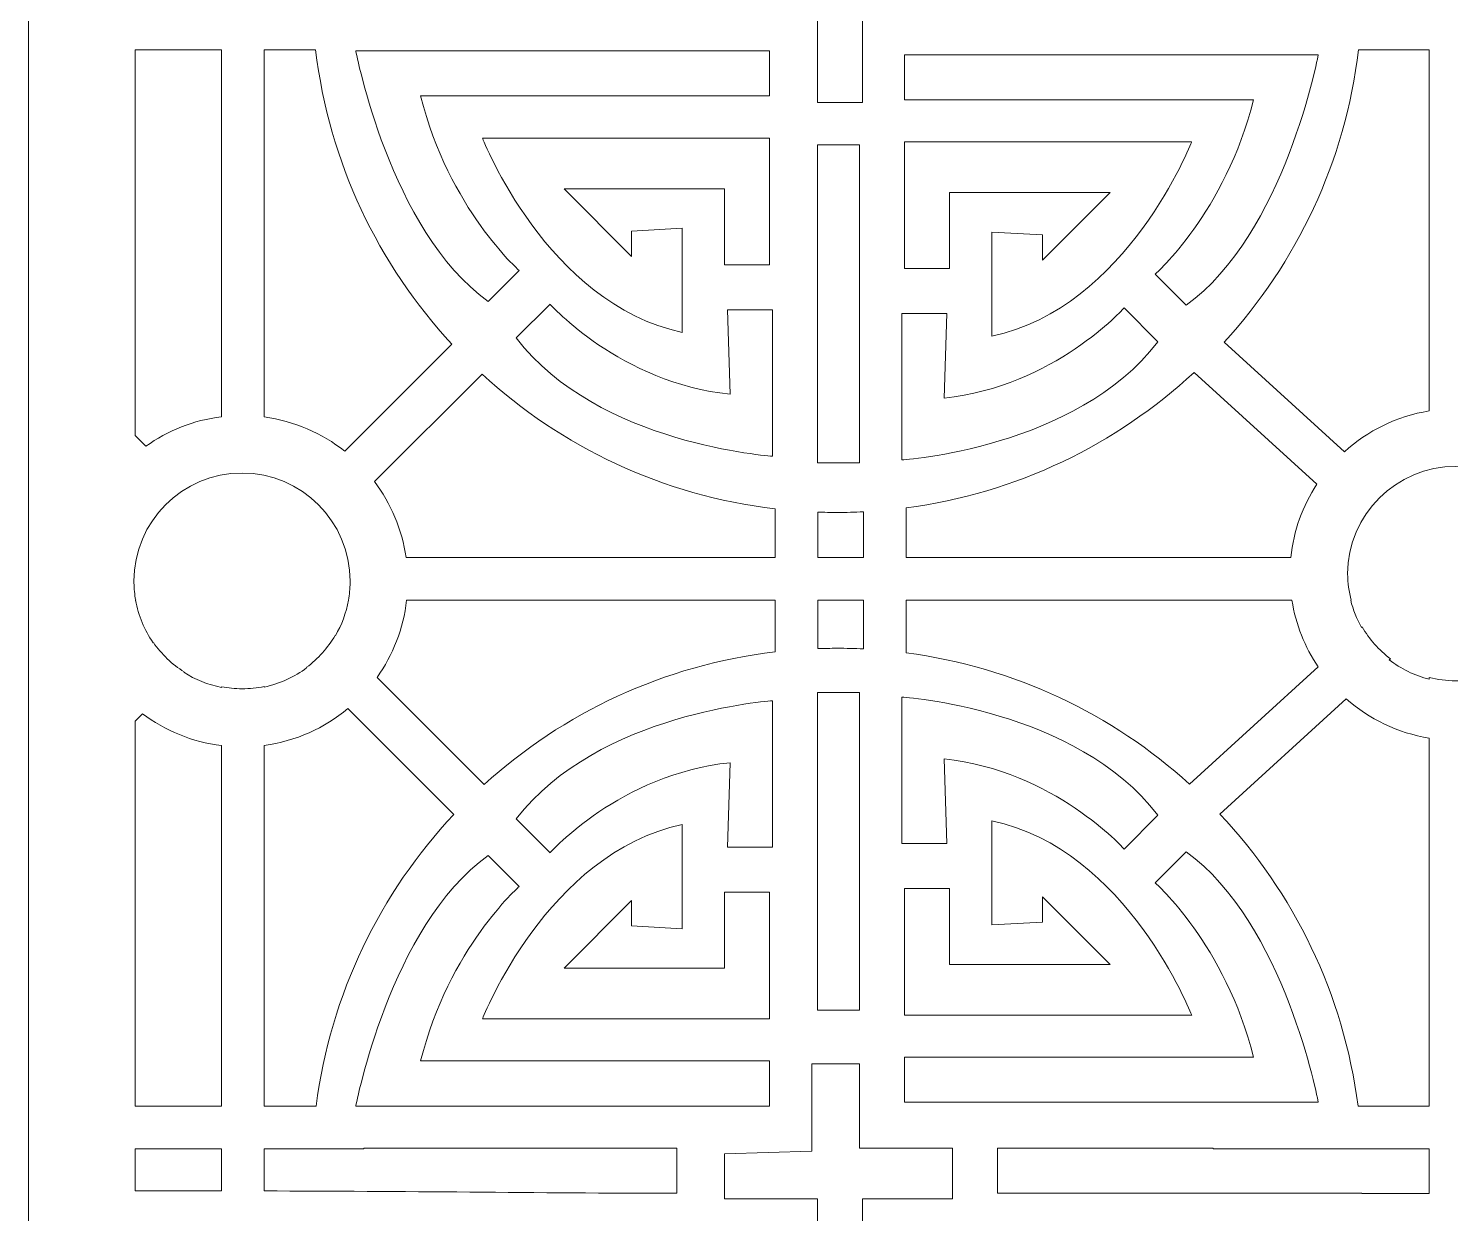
# Model space of a CAD drawing. Header units: centimetres. Extents: x -9.8 to 9.8, y -11.2 to 9.5.
# Drawn here: x -9.779 to -5.159, y -4.862 to -1.012 of the extents above; entities that cross this region are included whole.
import ezdxf

# ---------------------------------------------------------------- set-up
doc = ezdxf.new("R2010")
doc.units = ezdxf.units.CM
doc.header["$MEASUREMENT"] = 0
doc.layers.add('layer 1', color=7, linetype='Continuous')

msp = doc.modelspace()

# ---------------------------------------------------------------- linework, layer by layer
at = {"layer": 'layer 1', "color": 177, "lineweight": 9}
for points, knots in [([(-9.77912, 9.45925), (-9.77912, 9.45925), (-0.53922, 9.45925), (-0.53922, 9.45925), (-0.53922, 9.45925), (-0.53922, 9.45925), (-0.53922, -11.21502), (-0.53922, -11.21502), (-0.53922, -11.21502), (-0.53922, -11.21502), (-9.77912, -11.21502), (-9.77912, -11.21502), (-9.77912, -11.21502), (-9.77912, -11.21502), (-9.77912, 9.45925), (-9.77912, 9.45925)], [0, 0, 0, 0, 0.2, 0.2, 0.2, 0.2, 0.4, 0.4, 0.4, 0.4, 0.6, 0.6, 0.6, 0.6, 1, 1, 1, 1]), ([(-7.06988, -1.2527), (-7.06988, -1.2527), (-7.21612, -1.2527), (-7.21612, -1.2527), (-7.21612, -1.2527), (-7.21612, -1.2527), (-7.21612, -0.96015), (-7.21612, -0.96015), (-7.21612, -0.96015), (-7.21612, -0.96015), (-7.51778, -0.96015), (-7.51778, -0.96015), (-7.51778, -0.96015), (-7.51778, -0.96015), (-7.51778, -0.81391), (-7.51778, -0.81391), (-7.51778, -0.81391), (-7.51778, -0.81391), (-7.23441, -0.80474), (-7.23441, -0.80474), (-7.23441, -0.80474), (-7.23441, -0.80474), (-7.23441, -0.52134), (-7.23441, -0.52134), (-7.23441, -0.52134), (-7.23441, -0.52134), (-7.079, -0.52134), (-7.079, -0.52134), (-7.079, -0.52134), (-7.079, -0.52134), (-7.079, -0.79558), (-7.079, -0.79558), (-7.079, -0.79558), (-7.079, -0.79558), (-6.77734, -0.79558), (-6.77734, -0.79558), (-6.77734, -0.79558), (-6.77734, -0.79558), (-6.77734, -0.96015), (-6.77734, -0.96015), (-6.77734, -0.96015), (-6.77734, -0.96015), (-7.06988, -0.96015), (-7.06988, -0.96015), (-7.06988, -0.96015), (-7.06988, -0.96015), (-7.06988, -1.2527), (-7.06988, -1.2527)], [0, 0, 0, 0, 0.0769231, 0.0769231, 0.0769231, 0.0769231, 0.1538462, 0.1538462, 0.1538462, 0.1538462, 0.2307692, 0.2307692, 0.2307692, 0.2307692, 0.3076923, 0.3076923, 0.3076923, 0.3076923, 0.3846154, 0.3846154, 0.3846154, 0.3846154, 0.4615385, 0.4615385, 0.4615385, 0.4615385, 0.5384615, 0.5384615, 0.5384615, 0.5384615, 0.6153846, 0.6153846, 0.6153846, 0.6153846, 0.6923077, 0.6923077, 0.6923077, 0.6923077, 0.7692308, 0.7692308, 0.7692308, 0.7692308, 0.8461538, 0.8461538, 0.8461538, 0.8461538, 1, 1, 1, 1]), ([(-9.39765, -2.36925), (-9.32661, -2.31854), (-9.24273, -2.28468), (-9.15184, -2.27347), (-9.15184, -2.27347), (-9.15184, -2.27347), (-9.15184, -1.08113), (-9.15184, -1.08113), (-9.15184, -1.08113), (-9.15184, -1.08113), (-9.43263, -1.08113), (-9.43263, -1.08113), (-9.43263, -1.08113), (-9.43263, -1.08113), (-9.43263, -2.33427), (-9.43263, -2.33427), (-9.43263, -2.33427), (-9.43263, -2.33427), (-9.39765, -2.36925), (-9.39765, -2.36925)], [0, 0, 0, 0, 0.1666667, 0.1666667, 0.1666667, 0.1666667, 0.3333333, 0.3333333, 0.3333333, 0.3333333, 0.5, 0.5, 0.5, 0.5, 0.6666667, 0.6666667, 0.6666667, 0.6666667, 1, 1, 1, 1]), ([(-9.01325, -2.27418), (-8.91527, -2.28729), (-8.82562, -2.32673), (-8.75168, -2.38519), (-8.75168, -2.38519), (-8.75168, -2.38519), (-8.40386, -2.03737), (-8.40386, -2.03737), (-8.40386, -2.03737), (-8.64245, -1.77972), (-8.80255, -1.4483), (-8.84614, -1.08113), (-8.84614, -1.08113), (-8.84614, -1.08113), (-9.01325, -1.08113), (-9.01325, -1.08113), (-9.01325, -1.08113), (-9.01325, -1.08113), (-9.01325, -2.27418), (-9.01325, -2.27418)], [0, 0, 0, 0, 0.1666667, 0.1666667, 0.1666667, 0.1666667, 0.3333333, 0.3333333, 0.3333333, 0.3333333, 0.5, 0.5, 0.5, 0.5, 0.6666667, 0.6666667, 0.6666667, 0.6666667, 1, 1, 1, 1]), ([(-8.7154, -1.08509), (-8.7154, -1.08509), (-7.3716, -1.08509), (-7.3716, -1.08509), (-7.3716, -1.08509), (-7.3716, -1.08509), (-7.3716, -1.23132), (-7.3716, -1.23132), (-7.3716, -1.23132), (-7.3716, -1.23132), (-8.50516, -1.23132), (-8.50516, -1.23132), (-8.50516, -1.23132), (-8.4137, -1.59701), (-8.18518, -1.79811), (-8.18518, -1.79811), (-8.18518, -1.79811), (-8.18518, -1.79811), (-8.28573, -1.89869), (-8.28573, -1.89869), (-8.28573, -1.89869), (-8.60567, -1.67013), (-8.7154, -1.08509), (-8.7154, -1.08509)], [0, 0, 0, 0, 0.1428571, 0.1428571, 0.1428571, 0.1428571, 0.2857143, 0.2857143, 0.2857143, 0.2857143, 0.4285714, 0.4285714, 0.4285714, 0.4285714, 0.5714286, 0.5714286, 0.5714286, 0.5714286, 0.7142857, 0.7142857, 0.7142857, 0.7142857, 1, 1, 1, 1]), ([(-6.01853, -1.91091), (-6.01853, -1.91091), (-6.1191, -1.81038), (-6.1191, -1.81038), (-6.1191, -1.81038), (-6.1191, -1.81038), (-5.89058, -1.60923), (-5.79915, -1.24359), (-5.79915, -1.24359), (-5.79915, -1.24359), (-6.93275, -1.24359), (-6.93275, -1.24359), (-6.93275, -1.24359), (-6.93275, -1.24359), (-6.93275, -1.09727), (-6.93275, -1.09727), (-6.93275, -1.09727), (-6.93275, -1.09727), (-5.58892, -1.09727), (-5.58892, -1.09727), (-5.58892, -1.09727), (-5.58892, -1.09727), (-5.69861, -1.68236), (-6.01853, -1.91091)], [0, 0, 0, 0, 0.1428571, 0.1428571, 0.1428571, 0.1428571, 0.2857143, 0.2857143, 0.2857143, 0.2857143, 0.4285714, 0.4285714, 0.4285714, 0.4285714, 0.5714286, 0.5714286, 0.5714286, 0.5714286, 0.7142857, 0.7142857, 0.7142857, 0.7142857, 1, 1, 1, 1]), ([(-5.50415, -2.38728), (-5.42867, -2.31878), (-5.33366, -2.27142), (-5.22847, -2.25452), (-5.22847, -2.25452), (-5.22847, -2.25452), (-5.22847, -1.08113), (-5.22847, -1.08113), (-5.22847, -1.08113), (-5.22847, -1.08113), (-5.45812, -1.08113), (-5.45812, -1.08113), (-5.45812, -1.08113), (-5.50135, -1.4454), (-5.65929, -1.77445), (-5.89478, -2.03118), (-5.89478, -2.03118), (-5.89478, -2.03118), (-5.50415, -2.38728), (-5.50415, -2.38728)], [0, 0, 0, 0, 0.1666667, 0.1666667, 0.1666667, 0.1666667, 0.3333333, 0.3333333, 0.3333333, 0.3333333, 0.5, 0.5, 0.5, 0.5, 0.6666667, 0.6666667, 0.6666667, 0.6666667, 1, 1, 1, 1]), ([(-8.03891, -1.53302), (-8.03891, -1.53302), (-7.81954, -1.75243), (-7.81954, -1.75243), (-7.81954, -1.75243), (-7.81954, -1.75243), (-7.81954, -1.67013), (-7.81954, -1.67013), (-7.81954, -1.67013), (-7.81954, -1.67013), (-7.65496, -1.66103), (-7.65496, -1.66103), (-7.65496, -1.66103), (-7.65496, -1.66103), (-7.65496, -1.99926), (-7.65496, -1.99926), (-7.65496, -1.99926), (-8.09375, -1.90782), (-8.30402, -1.36845), (-8.30402, -1.36845), (-8.30402, -1.36845), (-8.30402, -1.36845), (-7.3716, -1.36845), (-7.3716, -1.36845), (-7.3716, -1.36845), (-7.3716, -1.36845), (-7.3716, -1.77985), (-7.3716, -1.77985), (-7.3716, -1.77985), (-7.3716, -1.77985), (-7.51781, -1.77985), (-7.51781, -1.77985), (-7.51781, -1.77985), (-7.51781, -1.77985), (-7.51781, -1.53302), (-7.51781, -1.53302), (-7.51781, -1.53302), (-7.51781, -1.53302), (-8.03891, -1.53302), (-8.03891, -1.53302)], [0, 0, 0, 0, 0.0909091, 0.0909091, 0.0909091, 0.0909091, 0.1818182, 0.1818182, 0.1818182, 0.1818182, 0.2727273, 0.2727273, 0.2727273, 0.2727273, 0.3636364, 0.3636364, 0.3636364, 0.3636364, 0.4545455, 0.4545455, 0.4545455, 0.4545455, 0.5454545, 0.5454545, 0.5454545, 0.5454545, 0.6363636, 0.6363636, 0.6363636, 0.6363636, 0.7272727, 0.7272727, 0.7272727, 0.7272727, 0.8181818, 0.8181818, 0.8181818, 0.8181818, 1, 1, 1, 1]), ([(-6.26538, -1.54522), (-6.26538, -1.54522), (-6.78645, -1.54522), (-6.78645, -1.54522), (-6.78645, -1.54522), (-6.78645, -1.54522), (-6.78645, -1.79205), (-6.78645, -1.79205), (-6.78645, -1.79205), (-6.78645, -1.79205), (-6.93275, -1.79205), (-6.93275, -1.79205), (-6.93275, -1.79205), (-6.93275, -1.79205), (-6.93275, -1.38065), (-6.93275, -1.38065), (-6.93275, -1.38065), (-6.93275, -1.38065), (-6.00024, -1.38065), (-6.00024, -1.38065), (-6.00024, -1.38065), (-6.00024, -1.38065), (-6.21053, -1.92005), (-6.64935, -2.01146), (-6.64935, -2.01146), (-6.64935, -2.01146), (-6.64935, -1.67323), (-6.64935, -1.67323), (-6.64935, -1.67323), (-6.64935, -1.67323), (-6.48479, -1.68236), (-6.48479, -1.68236), (-6.48479, -1.68236), (-6.48479, -1.68236), (-6.48479, -1.76461), (-6.48479, -1.76461), (-6.48479, -1.76461), (-6.48479, -1.76461), (-6.26538, -1.54522), (-6.26538, -1.54522)], [0, 0, 0, 0, 0.0909091, 0.0909091, 0.0909091, 0.0909091, 0.1818182, 0.1818182, 0.1818182, 0.1818182, 0.2727273, 0.2727273, 0.2727273, 0.2727273, 0.3636364, 0.3636364, 0.3636364, 0.3636364, 0.4545455, 0.4545455, 0.4545455, 0.4545455, 0.5454545, 0.5454545, 0.5454545, 0.5454545, 0.6363636, 0.6363636, 0.6363636, 0.6363636, 0.7272727, 0.7272727, 0.7272727, 0.7272727, 0.8181818, 0.8181818, 0.8181818, 0.8181818, 1, 1, 1, 1]), ([(-7.079, -2.42286), (-7.079, -2.42286), (-7.21612, -2.42286), (-7.21612, -2.42286), (-7.21612, -2.42286), (-7.21612, -2.42286), (-7.21612, -1.3898), (-7.21612, -1.3898), (-7.21612, -1.3898), (-7.21612, -1.3898), (-7.079, -1.3898), (-7.079, -1.3898), (-7.079, -1.3898), (-7.079, -1.3898), (-7.079, -2.42286), (-7.079, -2.42286)], [0, 0, 0, 0, 0.2, 0.2, 0.2, 0.2, 0.4, 0.4, 0.4, 0.4, 0.6, 0.6, 0.6, 0.6, 1, 1, 1, 1]), ([(-7.36242, -2.4015), (-7.36242, -2.4015), (-7.92919, -2.3649), (-8.19433, -2.01752), (-8.19433, -2.01752), (-8.19433, -2.01752), (-8.08464, -1.90782), (-8.08464, -1.90782), (-8.08464, -1.90782), (-8.08464, -1.90782), (-7.85608, -2.1638), (-7.49954, -2.20034), (-7.49954, -2.20034), (-7.49954, -2.20034), (-7.50865, -1.92613), (-7.50865, -1.92613), (-7.50865, -1.92613), (-7.50865, -1.92613), (-7.36242, -1.92613), (-7.36242, -1.92613), (-7.36242, -1.92613), (-7.36242, -1.92613), (-7.36242, -2.4015), (-7.36242, -2.4015)], [0, 0, 0, 0, 0.1428571, 0.1428571, 0.1428571, 0.1428571, 0.2857143, 0.2857143, 0.2857143, 0.2857143, 0.4285714, 0.4285714, 0.4285714, 0.4285714, 0.5714286, 0.5714286, 0.5714286, 0.5714286, 0.7142857, 0.7142857, 0.7142857, 0.7142857, 1, 1, 1, 1]), ([(-6.94187, -2.41368), (-6.94187, -2.41368), (-6.94187, -1.93832), (-6.94187, -1.93832), (-6.94187, -1.93832), (-6.94187, -1.93832), (-6.79558, -1.93832), (-6.79558, -1.93832), (-6.79558, -1.93832), (-6.79558, -1.93832), (-6.80474, -2.21259), (-6.80474, -2.21259), (-6.80474, -2.21259), (-6.44824, -2.17603), (-6.21971, -1.92005), (-6.21971, -1.92005), (-6.21971, -1.92005), (-6.21971, -1.92005), (-6.10996, -2.02972), (-6.10996, -2.02972), (-6.10996, -2.02972), (-6.37509, -2.37712), (-6.94187, -2.41368), (-6.94187, -2.41368)], [0, 0, 0, 0, 0.1428571, 0.1428571, 0.1428571, 0.1428571, 0.2857143, 0.2857143, 0.2857143, 0.2857143, 0.4285714, 0.4285714, 0.4285714, 0.4285714, 0.5714286, 0.5714286, 0.5714286, 0.5714286, 0.7142857, 0.7142857, 0.7142857, 0.7142857, 1, 1, 1, 1]), ([(-8.65484, -2.48436), (-8.60165, -2.55505), (-8.56548, -2.63926), (-8.55237, -2.7309), (-8.55237, -2.7309), (-8.55237, -2.7309), (-7.35362, -2.7309), (-7.35362, -2.7309), (-7.35362, -2.7309), (-7.35362, -2.7309), (-7.35362, -2.57265), (-7.35362, -2.57265), (-7.35362, -2.57265), (-7.71877, -2.52969), (-8.04855, -2.37138), (-8.30566, -2.13518), (-8.30566, -2.13518), (-8.30566, -2.13518), (-8.65484, -2.48436), (-8.65484, -2.48436)], [0, 0, 0, 0, 0.1666667, 0.1666667, 0.1666667, 0.1666667, 0.3333333, 0.3333333, 0.3333333, 0.3333333, 0.5, 0.5, 0.5, 0.5, 0.6666667, 0.6666667, 0.6666667, 0.6666667, 1, 1, 1, 1]), ([(-5.67804, -2.7309), (-5.66917, -2.64374), (-5.63948, -2.56273), (-5.59405, -2.49289), (-5.59405, -2.49289), (-5.59405, -2.49289), (-5.99261, -2.12955), (-5.99261, -2.12955), (-5.99261, -2.12955), (-6.24516, -2.36374), (-6.56869, -2.52244), (-6.92742, -2.56965), (-6.92742, -2.56965), (-6.92742, -2.56965), (-6.92742, -2.7309), (-6.92742, -2.7309), (-6.92742, -2.7309), (-6.92742, -2.7309), (-5.67804, -2.7309), (-5.67804, -2.7309)], [0, 0, 0, 0, 0.1666667, 0.1666667, 0.1666667, 0.1666667, 0.3333333, 0.3333333, 0.3333333, 0.3333333, 0.5, 0.5, 0.5, 0.5, 0.6666667, 0.6666667, 0.6666667, 0.6666667, 1, 1, 1, 1]), ([(-5.14245, -2.43483), (-4.94918, -2.43483), (-4.79234, -2.59102), (-4.79127, -2.78404), (-4.79127, -2.78404), (-4.79161, -2.81354), (-4.79561, -2.84217), (-4.8028, -2.8695), (-4.8028, -2.8695), (-4.8028, -2.8695), (-4.80126, -2.8695), (-4.80126, -2.8695), (-4.80126, -2.8695), (-4.81124, -2.91042), (-4.82837, -2.94855), (-4.85129, -2.98244), (-4.85129, -2.98244), (-4.85129, -2.98244), (-4.85388, -2.98008), (-4.85388, -2.98008), (-4.85388, -2.98008), (-4.88052, -3.01842), (-4.9146, -3.05121), (-4.95404, -3.07633), (-4.95404, -3.07633), (-4.95404, -3.07633), (-4.95014, -3.07989), (-4.95014, -3.07989), (-4.95014, -3.07989), (-4.99148, -3.10701), (-5.03888, -3.12565), (-5.08987, -3.13331), (-5.08987, -3.13331), (-5.08987, -3.13331), (-5.08987, -3.12721), (-5.08987, -3.12721), (-5.08987, -3.12721), (-5.10703, -3.12978), (-5.12458, -3.13113), (-5.14245, -3.13113), (-5.14245, -3.13113), (-5.17213, -3.13113), (-5.20094, -3.12743), (-5.22847, -3.12049), (-5.22847, -3.12049), (-5.22847, -3.12049), (-5.22847, -3.12659), (-5.22847, -3.12659), (-5.22847, -3.12659), (-5.27647, -3.1145), (-5.32055, -3.09254), (-5.35841, -3.06297), (-5.35841, -3.06297), (-5.35841, -3.06297), (-5.35478, -3.05965), (-5.35478, -3.05965), (-5.35478, -3.05965), (-5.39181, -3.0315), (-5.42308, -2.99618), (-5.44652, -2.95574), (-5.44652, -2.95574), (-5.44652, -2.95574), (-5.4488, -2.95782), (-5.4488, -2.95782), (-5.4488, -2.95782), (-5.46419, -2.93044), (-5.47601, -2.90079), (-5.48364, -2.8695), (-5.48364, -2.8695), (-5.48364, -2.8695), (-5.4821, -2.8695), (-5.4821, -2.8695), (-5.4821, -2.8695), (-5.48928, -2.84221), (-5.49328, -2.81362), (-5.49363, -2.78417), (-5.49363, -2.78417), (-5.49262, -2.59109), (-5.33576, -2.43483), (-5.14245, -2.43483)], [0, 0, 0, 0, 0.047619, 0.047619, 0.047619, 0.047619, 0.0952381, 0.0952381, 0.0952381, 0.0952381, 0.1428571, 0.1428571, 0.1428571, 0.1428571, 0.1904762, 0.1904762, 0.1904762, 0.1904762, 0.2380952, 0.2380952, 0.2380952, 0.2380952, 0.2857143, 0.2857143, 0.2857143, 0.2857143, 0.3333333, 0.3333333, 0.3333333, 0.3333333, 0.3809524, 0.3809524, 0.3809524, 0.3809524, 0.4285714, 0.4285714, 0.4285714, 0.4285714, 0.4761905, 0.4761905, 0.4761905, 0.4761905, 0.5238095, 0.5238095, 0.5238095, 0.5238095, 0.5714286, 0.5714286, 0.5714286, 0.5714286, 0.6190476, 0.6190476, 0.6190476, 0.6190476, 0.6666667, 0.6666667, 0.6666667, 0.6666667, 0.7142857, 0.7142857, 0.7142857, 0.7142857, 0.7619048, 0.7619048, 0.7619048, 0.7619048, 0.8095238, 0.8095238, 0.8095238, 0.8095238, 0.8571429, 0.8571429, 0.8571429, 0.8571429, 0.9047619, 0.9047619, 0.9047619, 0.9047619, 1, 1, 1, 1]), ([(-9.08526, -2.45655), (-8.89144, -2.45655), (-8.73424, -2.61365), (-8.73406, -2.80743), (-8.73406, -2.80743), (-8.73406, -2.80743), (-8.73407, -2.80866), (-8.73407, -2.80866), (-8.73407, -2.80866), (-8.73408, -2.80995), (-8.73411, -2.81123), (-8.73412, -2.81252), (-8.73412, -2.81252), (-8.73448, -2.83194), (-8.73642, -2.85097), (-8.7398, -2.8695), (-8.7398, -2.8695), (-8.7398, -2.8695), (-8.73948, -2.8695), (-8.73948, -2.8695), (-8.73948, -2.8695), (-8.74684, -2.91093), (-8.76147, -2.94985), (-8.78199, -2.9849), (-8.78199, -2.9849), (-8.78199, -2.9849), (-8.78263, -2.98427), (-8.78263, -2.98427), (-8.78263, -2.98427), (-8.80641, -3.02456), (-8.83799, -3.0597), (-8.87532, -3.08759), (-8.87532, -3.08759), (-8.87532, -3.08759), (-8.87435, -3.08855), (-8.87435, -3.08855), (-8.87435, -3.08855), (-8.91477, -3.11896), (-8.96195, -3.14084), (-9.01325, -3.15154), (-9.01325, -3.15154), (-9.01325, -3.15154), (-9.01325, -3.14984), (-9.01325, -3.14984), (-9.01325, -3.14984), (-9.03649, -3.15468), (-9.06058, -3.15725), (-9.08526, -3.15725), (-9.08526, -3.15725), (-9.10803, -3.15725), (-9.13028, -3.15505), (-9.15184, -3.15091), (-9.15184, -3.15091), (-9.15184, -3.15091), (-9.15184, -3.15261), (-9.15184, -3.15261), (-9.15184, -3.15261), (-9.19618, -3.1441), (-9.23756, -3.12728), (-9.27427, -3.10379), (-9.27427, -3.10379), (-9.27427, -3.10379), (-9.27322, -3.10274), (-9.27322, -3.10274), (-9.27322, -3.10274), (-9.31262, -3.07773), (-9.34669, -3.04508), (-9.37337, -3.00688), (-9.37337, -3.00688), (-9.37337, -3.00688), (-9.37406, -3.00757), (-9.37406, -3.00757), (-9.37406, -3.00757), (-9.40223, -2.96694), (-9.42207, -2.9201), (-9.43105, -2.8695), (-9.43105, -2.8695), (-9.43105, -2.8695), (-9.43073, -2.8695), (-9.43073, -2.8695), (-9.43073, -2.8695), (-9.43409, -2.85112), (-9.43602, -2.83224), (-9.4364, -2.81299), (-9.4364, -2.81299), (-9.43642, -2.81138), (-9.43646, -2.80977), (-9.43646, -2.80815), (-9.43646, -2.80815), (-9.43646, -2.80815), (-9.43646, -2.80756), (-9.43646, -2.80756), (-9.43646, -2.80756), (-9.43636, -2.61372), (-9.27913, -2.45655), (-9.08526, -2.45655)], [0, 0, 0, 0, 0.04, 0.04, 0.04, 0.04, 0.08, 0.08, 0.08, 0.08, 0.12, 0.12, 0.12, 0.12, 0.16, 0.16, 0.16, 0.16, 0.2, 0.2, 0.2, 0.2, 0.24, 0.24, 0.24, 0.24, 0.28, 0.28, 0.28, 0.28, 0.32, 0.32, 0.32, 0.32, 0.36, 0.36, 0.36, 0.36, 0.4, 0.4, 0.4, 0.4, 0.44, 0.44, 0.44, 0.44, 0.48, 0.48, 0.48, 0.48, 0.52, 0.52, 0.52, 0.52, 0.56, 0.56, 0.56, 0.56, 0.6, 0.6, 0.6, 0.6, 0.64, 0.64, 0.64, 0.64, 0.68, 0.68, 0.68, 0.68, 0.72, 0.72, 0.72, 0.72, 0.76, 0.76, 0.76, 0.76, 0.8, 0.8, 0.8, 0.8, 0.84, 0.84, 0.84, 0.84, 0.88, 0.88, 0.88, 0.88, 0.92, 0.92, 0.92, 0.92, 1, 1, 1, 1]), ([(-7.21503, -2.7309), (-7.21503, -2.7309), (-7.06602, -2.7309), (-7.06602, -2.7309), (-7.06602, -2.7309), (-7.06602, -2.7309), (-7.06602, -2.58225), (-7.06602, -2.58225), (-7.06602, -2.58225), (-7.09454, -2.58367), (-7.12324, -2.58443), (-7.15212, -2.58443), (-7.15212, -2.58443), (-7.17319, -2.58443), (-7.19414, -2.58393), (-7.21503, -2.58318), (-7.21503, -2.58318), (-7.21503, -2.58318), (-7.21503, -2.7309), (-7.21503, -2.7309)], [0, 0, 0, 0, 0.1666667, 0.1666667, 0.1666667, 0.1666667, 0.3333333, 0.3333333, 0.3333333, 0.3333333, 0.5, 0.5, 0.5, 0.5, 0.6666667, 0.6666667, 0.6666667, 0.6666667, 1, 1, 1, 1]), ([(-8.55043, -2.8695), (-8.56103, -2.96224), (-8.59516, -3.04784), (-8.64677, -3.12013), (-8.64677, -3.12013), (-8.64677, -3.12013), (-8.29859, -3.46831), (-8.29859, -3.46831), (-8.29859, -3.46831), (-8.04246, -3.23579), (-7.71538, -3.08003), (-7.35362, -3.03747), (-7.35362, -3.03747), (-7.35362, -3.03747), (-7.35362, -2.8695), (-7.35362, -2.8695), (-7.35362, -2.8695), (-7.35362, -2.8695), (-8.55043, -2.8695), (-8.55043, -2.8695)], [0, 0, 0, 0, 0.1666667, 0.1666667, 0.1666667, 0.1666667, 0.3333333, 0.3333333, 0.3333333, 0.3333333, 0.5, 0.5, 0.5, 0.5, 0.6666667, 0.6666667, 0.6666667, 0.6666667, 1, 1, 1, 1]), ([(-7.06602, -2.8695), (-7.06602, -2.8695), (-7.21503, -2.8695), (-7.21503, -2.8695), (-7.21503, -2.8695), (-7.21503, -2.8695), (-7.21503, -3.02695), (-7.21503, -3.02695), (-7.21503, -3.02695), (-7.19414, -3.02619), (-7.17319, -3.02569), (-7.15212, -3.02569), (-7.15212, -3.02569), (-7.12324, -3.02569), (-7.09455, -3.02646), (-7.06602, -3.02788), (-7.06602, -3.02788), (-7.06602, -3.02788), (-7.06602, -2.8695), (-7.06602, -2.8695)], [0, 0, 0, 0, 0.1666667, 0.1666667, 0.1666667, 0.1666667, 0.3333333, 0.3333333, 0.3333333, 0.3333333, 0.5, 0.5, 0.5, 0.5, 0.6666667, 0.6666667, 0.6666667, 0.6666667, 1, 1, 1, 1]), ([(-5.58949, -3.08607), (-5.63242, -3.02225), (-5.66204, -2.94873), (-5.67438, -2.8695), (-5.67438, -2.8695), (-5.67438, -2.8695), (-6.92742, -2.8695), (-6.92742, -2.8695), (-6.92742, -2.8695), (-6.92742, -2.8695), (-6.92742, -3.04046), (-6.92742, -3.04046), (-6.92742, -3.04046), (-6.57564, -3.08675), (-6.2577, -3.24023), (-6.00732, -3.46697), (-6.00732, -3.46697), (-6.00732, -3.46697), (-5.58949, -3.08607), (-5.58949, -3.08607)], [0, 0, 0, 0, 0.1666667, 0.1666667, 0.1666667, 0.1666667, 0.3333333, 0.3333333, 0.3333333, 0.3333333, 0.5, 0.5, 0.5, 0.5, 0.6666667, 0.6666667, 0.6666667, 0.6666667, 1, 1, 1, 1]), ([(-7.21612, -3.16901), (-7.21612, -3.16901), (-7.079, -3.16901), (-7.079, -3.16901), (-7.079, -3.16901), (-7.079, -3.16901), (-7.079, -4.20199), (-7.079, -4.20199), (-7.079, -4.20199), (-7.079, -4.20199), (-7.21612, -4.20199), (-7.21612, -4.20199), (-7.21612, -4.20199), (-7.21612, -4.20199), (-7.21612, -3.16901), (-7.21612, -3.16901)], [0, 0, 0, 0, 0.2, 0.2, 0.2, 0.2, 0.4, 0.4, 0.4, 0.4, 0.6, 0.6, 0.6, 0.6, 1, 1, 1, 1]), ([(-6.94187, -3.18424), (-6.94187, -3.18424), (-6.37503, -3.22081), (-6.10993, -3.56818), (-6.10993, -3.56818), (-6.10993, -3.56818), (-6.21965, -3.67787), (-6.21965, -3.67787), (-6.21965, -3.67787), (-6.21965, -3.67787), (-6.4482, -3.42192), (-6.80467, -3.38536), (-6.80467, -3.38536), (-6.80467, -3.38536), (-6.79558, -3.65959), (-6.79558, -3.65959), (-6.79558, -3.65959), (-6.79558, -3.65959), (-6.94187, -3.65959), (-6.94187, -3.65959), (-6.94187, -3.65959), (-6.94187, -3.65959), (-6.94187, -3.18424), (-6.94187, -3.18424)], [0, 0, 0, 0, 0.1428571, 0.1428571, 0.1428571, 0.1428571, 0.2857143, 0.2857143, 0.2857143, 0.2857143, 0.4285714, 0.4285714, 0.4285714, 0.4285714, 0.5714286, 0.5714286, 0.5714286, 0.5714286, 0.7142857, 0.7142857, 0.7142857, 0.7142857, 1, 1, 1, 1]), ([(-8.74115, -3.22175), (-8.81705, -3.2849), (-8.91057, -3.32758), (-9.01325, -3.34131), (-9.01325, -3.34131), (-9.01325, -3.34131), (-9.01325, -4.51292), (-9.01325, -4.51292), (-9.01325, -4.51292), (-9.01325, -4.51292), (-8.8445, -4.51292), (-8.8445, -4.51292), (-8.8445, -4.51292), (-8.79777, -4.14872), (-8.63624, -3.82045), (-8.39736, -3.56554), (-8.39736, -3.56554), (-8.39736, -3.56554), (-8.74115, -3.22175), (-8.74115, -3.22175)], [0, 0, 0, 0, 0.1666667, 0.1666667, 0.1666667, 0.1666667, 0.3333333, 0.3333333, 0.3333333, 0.3333333, 0.5, 0.5, 0.5, 0.5, 0.6666667, 0.6666667, 0.6666667, 0.6666667, 1, 1, 1, 1]), ([(-7.36242, -3.19642), (-7.36242, -3.19642), (-7.36242, -3.67182), (-7.36242, -3.67182), (-7.36242, -3.67182), (-7.36242, -3.67182), (-7.50863, -3.67182), (-7.50863, -3.67182), (-7.50863, -3.67182), (-7.50863, -3.67182), (-7.49952, -3.39757), (-7.49952, -3.39757), (-7.49952, -3.39757), (-7.85602, -3.4341), (-8.08458, -3.6901), (-8.08458, -3.6901), (-8.08458, -3.6901), (-8.08458, -3.6901), (-8.1943, -3.58038), (-8.1943, -3.58038), (-8.1943, -3.58038), (-7.92919, -3.23299), (-7.36242, -3.19642), (-7.36242, -3.19642)], [0, 0, 0, 0, 0.1428571, 0.1428571, 0.1428571, 0.1428571, 0.2857143, 0.2857143, 0.2857143, 0.2857143, 0.4285714, 0.4285714, 0.4285714, 0.4285714, 0.5714286, 0.5714286, 0.5714286, 0.5714286, 0.7142857, 0.7142857, 0.7142857, 0.7142857, 1, 1, 1, 1]), ([(-5.22847, -3.31753), (-5.33083, -3.30108), (-5.42354, -3.25578), (-5.49801, -3.19022), (-5.49801, -3.19022), (-5.49801, -3.19022), (-5.90827, -3.56423), (-5.90827, -3.56423), (-5.90827, -3.56423), (-5.66869, -3.81932), (-5.5066, -4.14806), (-5.45977, -4.51292), (-5.45977, -4.51292), (-5.45977, -4.51292), (-5.22847, -4.51292), (-5.22847, -4.51292), (-5.22847, -4.51292), (-5.22847, -4.51292), (-5.22847, -3.31753), (-5.22847, -3.31753)], [0, 0, 0, 0, 0.1666667, 0.1666667, 0.1666667, 0.1666667, 0.3333333, 0.3333333, 0.3333333, 0.3333333, 0.5, 0.5, 0.5, 0.5, 0.6666667, 0.6666667, 0.6666667, 0.6666667, 1, 1, 1, 1]), ([(-9.15184, -3.34202), (-9.24747, -3.33022), (-9.33533, -3.29335), (-9.40865, -3.23817), (-9.40865, -3.23817), (-9.40865, -3.23817), (-9.43263, -3.26215), (-9.43263, -3.26215), (-9.43263, -3.26215), (-9.43263, -3.26215), (-9.43263, -4.51292), (-9.43263, -4.51292), (-9.43263, -4.51292), (-9.43263, -4.51292), (-9.15184, -4.51292), (-9.15184, -4.51292), (-9.15184, -4.51292), (-9.15184, -4.51292), (-9.15184, -3.34202), (-9.15184, -3.34202)], [0, 0, 0, 0, 0.1666667, 0.1666667, 0.1666667, 0.1666667, 0.3333333, 0.3333333, 0.3333333, 0.3333333, 0.5, 0.5, 0.5, 0.5, 0.6666667, 0.6666667, 0.6666667, 0.6666667, 1, 1, 1, 1]), ([(-8.03889, -4.06491), (-8.03889, -4.06491), (-7.51778, -4.06491), (-7.51778, -4.06491), (-7.51778, -4.06491), (-7.51778, -4.06491), (-7.51778, -3.81805), (-7.51778, -3.81805), (-7.51778, -3.81805), (-7.51778, -3.81805), (-7.37154, -3.81805), (-7.37154, -3.81805), (-7.37154, -3.81805), (-7.37154, -3.81805), (-7.37154, -4.22944), (-7.37154, -4.22944), (-7.37154, -4.22944), (-7.37154, -4.22944), (-8.30402, -4.22944), (-8.30402, -4.22944), (-8.30402, -4.22944), (-8.30402, -4.22944), (-8.09375, -3.6901), (-7.65493, -3.59866), (-7.65493, -3.59866), (-7.65493, -3.59866), (-7.65493, -3.93691), (-7.65493, -3.93691), (-7.65493, -3.93691), (-7.65493, -3.93691), (-7.8195, -3.92776), (-7.8195, -3.92776), (-7.8195, -3.92776), (-7.8195, -3.92776), (-7.8195, -3.84548), (-7.8195, -3.84548), (-7.8195, -3.84548), (-7.8195, -3.84548), (-8.03889, -4.06491), (-8.03889, -4.06491)], [0, 0, 0, 0, 0.0909091, 0.0909091, 0.0909091, 0.0909091, 0.1818182, 0.1818182, 0.1818182, 0.1818182, 0.2727273, 0.2727273, 0.2727273, 0.2727273, 0.3636364, 0.3636364, 0.3636364, 0.3636364, 0.4545455, 0.4545455, 0.4545455, 0.4545455, 0.5454545, 0.5454545, 0.5454545, 0.5454545, 0.6363636, 0.6363636, 0.6363636, 0.6363636, 0.7272727, 0.7272727, 0.7272727, 0.7272727, 0.8181818, 0.8181818, 0.8181818, 0.8181818, 1, 1, 1, 1]), ([(-6.26534, -4.0527), (-6.26534, -4.0527), (-6.48475, -3.8333), (-6.48475, -3.8333), (-6.48475, -3.8333), (-6.48475, -3.8333), (-6.48475, -3.91554), (-6.48475, -3.91554), (-6.48475, -3.91554), (-6.48475, -3.91554), (-6.64932, -3.9247), (-6.64932, -3.9247), (-6.64932, -3.9247), (-6.64932, -3.9247), (-6.64932, -3.58647), (-6.64932, -3.58647), (-6.64932, -3.58647), (-6.2105, -3.67787), (-6.0002, -4.21723), (-6.0002, -4.21723), (-6.0002, -4.21723), (-6.0002, -4.21723), (-6.93269, -4.21723), (-6.93269, -4.21723), (-6.93269, -4.21723), (-6.93269, -4.21723), (-6.93269, -3.80587), (-6.93269, -3.80587), (-6.93269, -3.80587), (-6.93269, -3.80587), (-6.78641, -3.80587), (-6.78641, -3.80587), (-6.78641, -3.80587), (-6.78641, -3.80587), (-6.78641, -4.0527), (-6.78641, -4.0527), (-6.78641, -4.0527), (-6.78641, -4.0527), (-6.26534, -4.0527), (-6.26534, -4.0527)], [0, 0, 0, 0, 0.0909091, 0.0909091, 0.0909091, 0.0909091, 0.1818182, 0.1818182, 0.1818182, 0.1818182, 0.2727273, 0.2727273, 0.2727273, 0.2727273, 0.3636364, 0.3636364, 0.3636364, 0.3636364, 0.4545455, 0.4545455, 0.4545455, 0.4545455, 0.5454545, 0.5454545, 0.5454545, 0.5454545, 0.6363636, 0.6363636, 0.6363636, 0.6363636, 0.7272727, 0.7272727, 0.7272727, 0.7272727, 0.8181818, 0.8181818, 0.8181818, 0.8181818, 1, 1, 1, 1]), ([(-5.58885, -4.5006), (-5.58885, -4.5006), (-6.93269, -4.5006), (-6.93269, -4.5006), (-6.93269, -4.5006), (-6.93269, -4.5006), (-6.93269, -4.35439), (-6.93269, -4.35439), (-6.93269, -4.35439), (-6.93269, -4.35439), (-5.79915, -4.35439), (-5.79915, -4.35439), (-5.79915, -4.35439), (-5.89054, -3.98874), (-6.1191, -3.7876), (-6.1191, -3.7876), (-6.1191, -3.7876), (-6.1191, -3.7876), (-6.01853, -3.68704), (-6.01853, -3.68704), (-6.01853, -3.68704), (-5.69858, -3.91554), (-5.58885, -4.5006), (-5.58885, -4.5006)], [0, 0, 0, 0, 0.1428571, 0.1428571, 0.1428571, 0.1428571, 0.2857143, 0.2857143, 0.2857143, 0.2857143, 0.4285714, 0.4285714, 0.4285714, 0.4285714, 0.5714286, 0.5714286, 0.5714286, 0.5714286, 0.7142857, 0.7142857, 0.7142857, 0.7142857, 1, 1, 1, 1]), ([(-8.71537, -4.51286), (-8.71537, -4.51286), (-8.60564, -3.92776), (-8.28573, -3.69922), (-8.28573, -3.69922), (-8.28573, -3.69922), (-8.18515, -3.79977), (-8.18515, -3.79977), (-8.18515, -3.79977), (-8.18515, -3.79977), (-8.4137, -4.00091), (-8.5051, -4.36658), (-8.5051, -4.36658), (-8.5051, -4.36658), (-7.37154, -4.36658), (-7.37154, -4.36658), (-7.37154, -4.36658), (-7.37154, -4.36658), (-7.37154, -4.51286), (-7.37154, -4.51286), (-7.37154, -4.51286), (-7.37154, -4.51286), (-8.71537, -4.51286), (-8.71537, -4.51286)], [0, 0, 0, 0, 0.1428571, 0.1428571, 0.1428571, 0.1428571, 0.2857143, 0.2857143, 0.2857143, 0.2857143, 0.4285714, 0.4285714, 0.4285714, 0.4285714, 0.5714286, 0.5714286, 0.5714286, 0.5714286, 0.7142857, 0.7142857, 0.7142857, 0.7142857, 1, 1, 1, 1]), ([(-7.06988, -5.10706), (-7.06988, -5.10706), (-7.21612, -5.10706), (-7.21612, -5.10706), (-7.21612, -5.10706), (-7.21612, -5.10706), (-7.21612, -4.81451), (-7.21612, -4.81451), (-7.21612, -4.81451), (-7.21612, -4.81451), (-7.51778, -4.81451), (-7.51778, -4.81451), (-7.51778, -4.81451), (-7.51778, -4.81451), (-7.51778, -4.66827), (-7.51778, -4.66827), (-7.51778, -4.66827), (-7.51778, -4.66827), (-7.23441, -4.6591), (-7.23441, -4.6591), (-7.23441, -4.6591), (-7.23441, -4.6591), (-7.23441, -4.3757), (-7.23441, -4.3757), (-7.23441, -4.3757), (-7.23441, -4.3757), (-7.079, -4.3757), (-7.079, -4.3757), (-7.079, -4.3757), (-7.079, -4.3757), (-7.079, -4.64994), (-7.079, -4.64994), (-7.079, -4.64994), (-7.079, -4.64994), (-6.77734, -4.64994), (-6.77734, -4.64994), (-6.77734, -4.64994), (-6.77734, -4.64994), (-6.77734, -4.81451), (-6.77734, -4.81451), (-6.77734, -4.81451), (-6.77734, -4.81451), (-7.06988, -4.81451), (-7.06988, -4.81451), (-7.06988, -4.81451), (-7.06988, -4.81451), (-7.06988, -5.10706), (-7.06988, -5.10706)], [0, 0, 0, 0, 0.0769231, 0.0769231, 0.0769231, 0.0769231, 0.1538462, 0.1538462, 0.1538462, 0.1538462, 0.2307692, 0.2307692, 0.2307692, 0.2307692, 0.3076923, 0.3076923, 0.3076923, 0.3076923, 0.3846154, 0.3846154, 0.3846154, 0.3846154, 0.4615385, 0.4615385, 0.4615385, 0.4615385, 0.5384615, 0.5384615, 0.5384615, 0.5384615, 0.6153846, 0.6153846, 0.6153846, 0.6153846, 0.6923077, 0.6923077, 0.6923077, 0.6923077, 0.7692308, 0.7692308, 0.7692308, 0.7692308, 0.8461538, 0.8461538, 0.8461538, 0.8461538, 1, 1, 1, 1]), ([(-9.15184, -4.78898), (-9.15184, -4.78898), (-9.15184, -4.65152), (-9.15184, -4.65152), (-9.15184, -4.65152), (-9.15184, -4.65152), (-9.43263, -4.65152), (-9.43263, -4.65152), (-9.43263, -4.65152), (-9.43263, -4.65152), (-9.43263, -4.78898), (-9.43263, -4.78898), (-9.43263, -4.78898), (-9.43263, -4.78898), (-9.15184, -4.78898), (-9.15184, -4.78898)], [0, 0, 0, 0, 0.2, 0.2, 0.2, 0.2, 0.4, 0.4, 0.4, 0.4, 0.6, 0.6, 0.6, 0.6, 1, 1, 1, 1]), ([(-9.01325, -4.65152), (-9.01325, -4.65152), (-9.01325, -4.78898), (-9.01325, -4.78898), (-9.01325, -4.78898), (-8.5661, -4.78898), (-8.12689, -4.79624), (-7.6732, -4.79624), (-7.6732, -4.79624), (-7.6732, -4.79624), (-7.6732, -4.64994), (-7.6732, -4.64994), (-7.6732, -4.64994), (-7.6732, -4.64994), (-8.68954, -4.64994), (-8.68954, -4.64994), (-8.68954, -4.64994), (-8.68954, -4.64994), (-8.68954, -4.65152), (-8.68954, -4.65152), (-8.68954, -4.65152), (-8.68954, -4.65152), (-9.01325, -4.65152), (-9.01325, -4.65152)], [0, 0, 0, 0, 0.1428571, 0.1428571, 0.1428571, 0.1428571, 0.2857143, 0.2857143, 0.2857143, 0.2857143, 0.4285714, 0.4285714, 0.4285714, 0.4285714, 0.5714286, 0.5714286, 0.5714286, 0.5714286, 0.7142857, 0.7142857, 0.7142857, 0.7142857, 1, 1, 1, 1]), ([(-5.22847, -4.79707), (-5.22847, -4.79707), (-5.22847, -4.65152), (-5.22847, -4.65152), (-5.22847, -4.65152), (-5.22847, -4.65152), (-5.93068, -4.65152), (-5.93068, -4.65152), (-5.93068, -4.65152), (-5.93068, -4.65152), (-5.93068, -4.64994), (-5.93068, -4.64994), (-5.93068, -4.64994), (-5.93068, -4.64994), (-6.63105, -4.64994), (-6.63105, -4.64994), (-6.63105, -4.64994), (-6.63105, -4.64994), (-6.63105, -4.79624), (-6.63105, -4.79624), (-6.63105, -4.79624), (-6.63105, -4.79624), (-5.4472, -4.79624), (-5.4472, -4.79624), (-5.4472, -4.79624), (-5.4472, -4.79624), (-5.44725, -4.79707), (-5.44725, -4.79707), (-5.44725, -4.79707), (-5.44725, -4.79707), (-5.22847, -4.79707), (-5.22847, -4.79707)], [0, 0, 0, 0, 0.1111111, 0.1111111, 0.1111111, 0.1111111, 0.2222222, 0.2222222, 0.2222222, 0.2222222, 0.3333333, 0.3333333, 0.3333333, 0.3333333, 0.4444444, 0.4444444, 0.4444444, 0.4444444, 0.5555556, 0.5555556, 0.5555556, 0.5555556, 0.6666667, 0.6666667, 0.6666667, 0.6666667, 0.7777778, 0.7777778, 0.7777778, 0.7777778, 1, 1, 1, 1])]:
    msp.add_open_spline(points, degree=3, knots=knots, dxfattribs=at)

doc.saveas('drawing.dxf')
